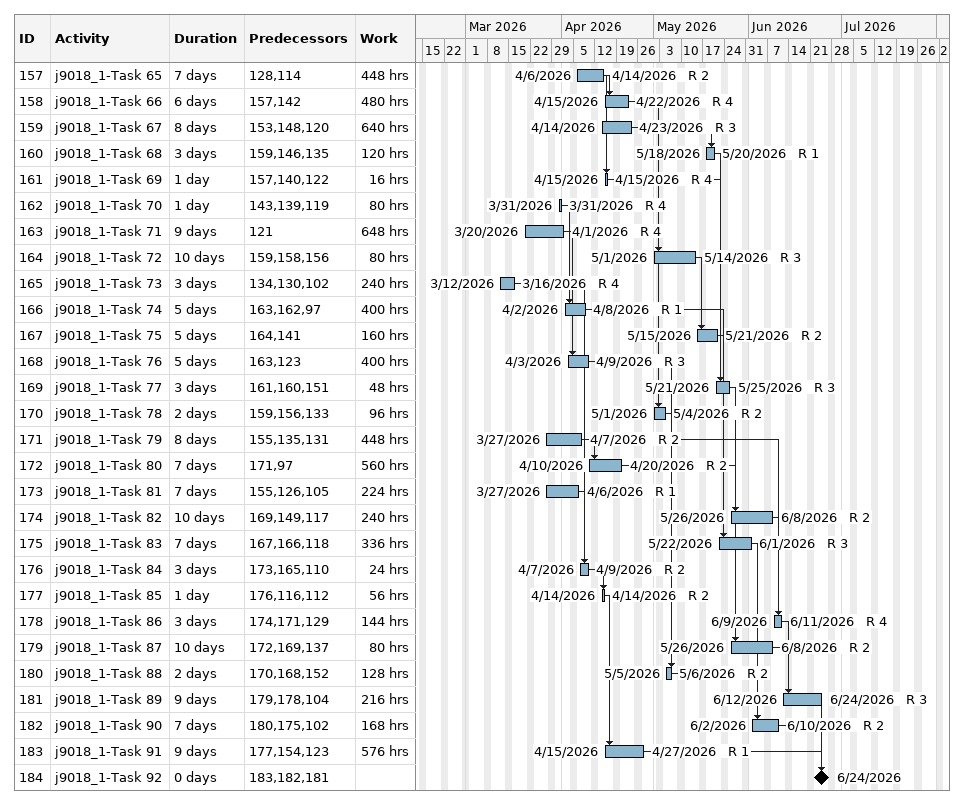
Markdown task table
| ID | Task | Duration | Start | Finish | Predecessors | Resources | Work (h) |
|---|---|---|---|---|---|---|---|
| 157 | j9018_1-Task 65 | 7d | 2026-04-06 | 2026-04-14 | 128, 114 | R 2 | 448 |
| 158 | j9018_1-Task 66 | 6d | 2026-04-15 | 2026-04-22 | 157, 142 | R 4 | 480 |
| 159 | j9018_1-Task 67 | 8d | 2026-04-14 | 2026-04-23 | 153, 148, 120 | R 3 | 640 |
| 160 | j9018_1-Task 68 | 3d | 2026-05-18 | 2026-05-20 | 159, 146, 135 | R 1 | 120 |
| 161 | j9018_1-Task 69 | 1d | 2026-04-15 | 2026-04-15 | 157, 140, 122 | R 4 | 16 |
| 162 | j9018_1-Task 70 | 1d | 2026-03-31 | 2026-03-31 | 143, 139, 119 | R 4 | 80 |
| 163 | j9018_1-Task 71 | 9d | 2026-03-20 | 2026-04-01 | 121 | R 4 | 648 |
| 164 | j9018_1-Task 72 | 10d | 2026-05-01 | 2026-05-14 | 159, 158, 156 | R 3 | 80 |
| 165 | j9018_1-Task 73 | 3d | 2026-03-12 | 2026-03-16 | 134, 130, 102 | R 4 | 240 |
| 166 | j9018_1-Task 74 | 5d | 2026-04-02 | 2026-04-08 | 163, 162, 97 | R 1 | 400 |
| 167 | j9018_1-Task 75 | 5d | 2026-05-15 | 2026-05-21 | 164, 141 | R 2 | 160 |
| 168 | j9018_1-Task 76 | 5d | 2026-04-03 | 2026-04-09 | 163, 123 | R 3 | 400 |
| 169 | j9018_1-Task 77 | 3d | 2026-05-21 | 2026-05-25 | 161, 160, 151 | R 3 | 48 |
| 170 | j9018_1-Task 78 | 2d | 2026-05-01 | 2026-05-04 | 159, 156, 133 | R 2 | 96 |
| 171 | j9018_1-Task 79 | 8d | 2026-03-27 | 2026-04-07 | 155, 135, 131 | R 2 | 448 |
| 172 | j9018_1-Task 80 | 7d | 2026-04-10 | 2026-04-20 | 171, 97 | R 2 | 560 |
| 173 | j9018_1-Task 81 | 7d | 2026-03-27 | 2026-04-06 | 155, 126, 105 | R 1 | 224 |
| 174 | j9018_1-Task 82 | 10d | 2026-05-26 | 2026-06-08 | 169, 149, 117 | R 2 | 240 |
| 175 | j9018_1-Task 83 | 7d | 2026-05-22 | 2026-06-01 | 167, 166, 118 | R 3 | 336 |
| 176 | j9018_1-Task 84 | 3d | 2026-04-07 | 2026-04-09 | 173, 165, 110 | R 2 | 24 |
| 177 | j9018_1-Task 85 | 1d | 2026-04-14 | 2026-04-14 | 176, 116, 112 | R 2 | 56 |
| 178 | j9018_1-Task 86 | 3d | 2026-06-09 | 2026-06-11 | 174, 171, 129 | R 4 | 144 |
| 179 | j9018_1-Task 87 | 10d | 2026-05-26 | 2026-06-08 | 172, 169, 137 | R 2 | 80 |
| 180 | j9018_1-Task 88 | 2d | 2026-05-05 | 2026-05-06 | 170, 168, 152 | R 2 | 128 |
| 181 | j9018_1-Task 89 | 9d | 2026-06-12 | 2026-06-24 | 179, 178, 104 | R 3 | 216 |
| 182 | j9018_1-Task 90 | 7d | 2026-06-02 | 2026-06-10 | 180, 175, 102 | R 2 | 168 |
| 183 | j9018_1-Task 91 | 9d | 2026-04-15 | 2026-04-27 | 177, 154, 123 | R 1 | 576 |
| 184 | j9018_1-Task 92 | 0d | 2026-06-24 | 2026-06-24 | 183, 182, 181 |  |  |
